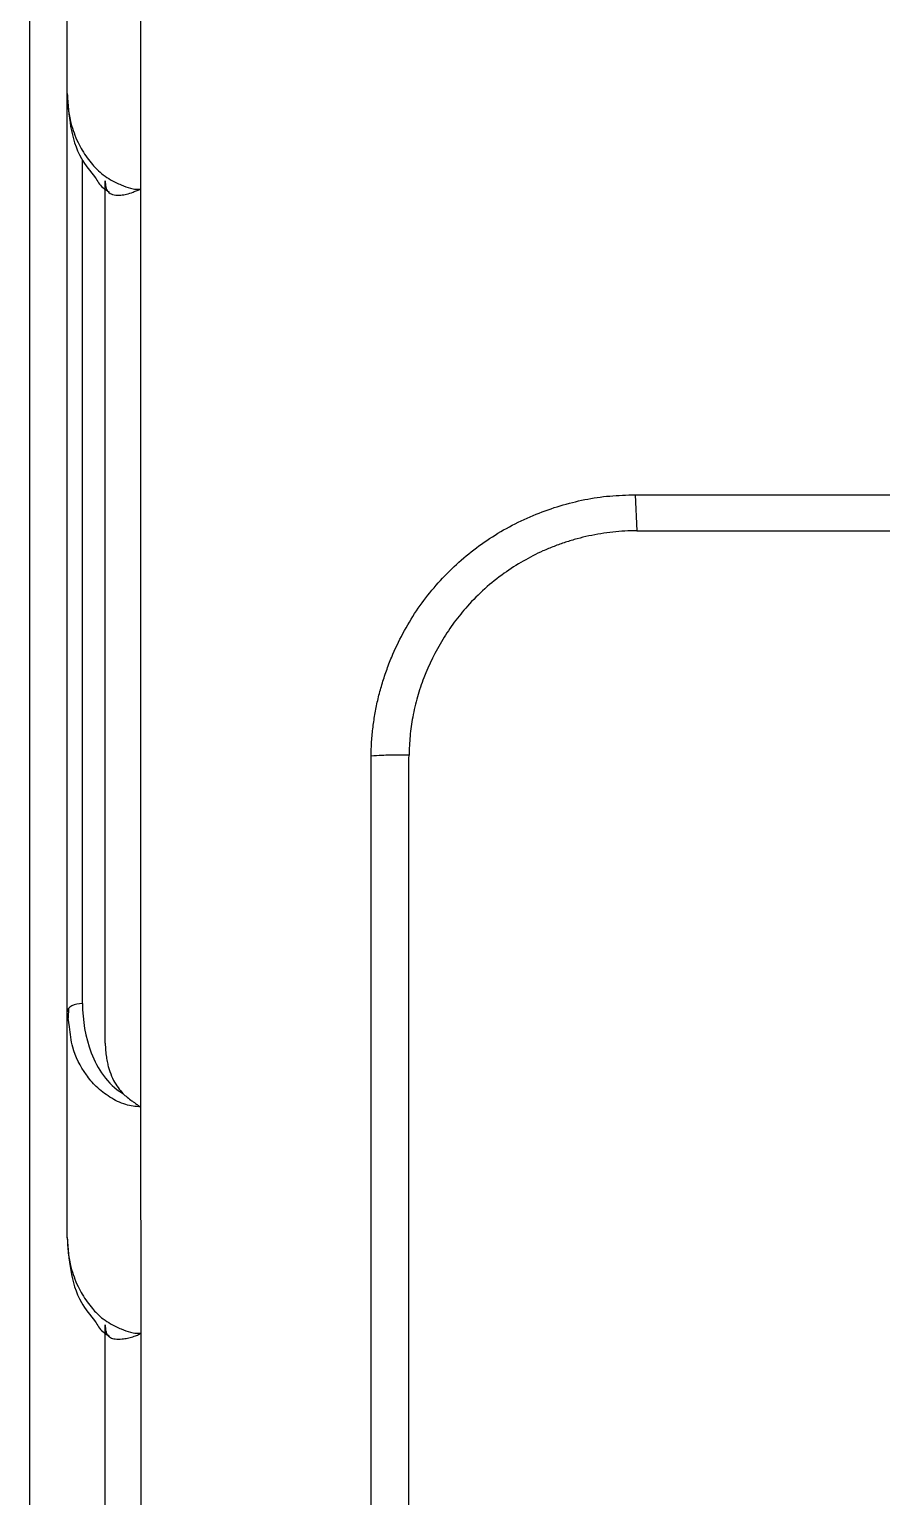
# Model space of a CAD drawing. Header units: millimetres. Extents: x 620 to 19791, y 2539 to 6969.
# Drawn here: x 4538.87 to 4550.1, y 3604.22 to 3623.56 of the extents above; entities that cross this region are included whole.
import ezdxf

# ---------------------------------------------------------------- set-up
doc = ezdxf.new("R2010")
doc.units = ezdxf.units.MM

msp = doc.modelspace()

# ---------------------------------------------------------------- linework, layer by layer
at = {"color": 7, "linetype": 'Continuous', "lineweight": 25}
for p, q in [((4538.87435, 3642.95281), (4538.87435, 3585.90191)), ((4539.37435, 3622.71206), (4539.37435, 3625.68991)), ((4540.33982, 3624.43536), (4540.33992, 3621.45621)), ((4539.37435, 3610.61452), (4539.37435, 3622.71206)), ((4539.87435, 3610.20083), (4539.87435, 3621.563)), ((4540.33992, 3621.45621), (4540.33983, 3609.35997)), ((4546.85192, 3617.42712), (4557.84592, 3617.42718)), ((4546.85193, 3617.42716), (4546.87456, 3616.95283)), ((4546.87455, 3616.95284), (4557.87415, 3616.95284)), ((4543.37497, 3579.95318), (4543.37492, 3613.9837)), ((4543.87436, 3613.95281), (4543.87444, 3613.9945)), ((4543.8744, 3579.9526), (4543.87436, 3613.95281)), ((4539.40481, 3610.41457), (4539.37435, 3610.61452)), ((4539.37435, 3607.63667), (4539.37435, 3610.61452)), ((4539.38825, 3610.66379), (4539.387, 3610.53151)), ((4540.33983, 3609.35997), (4540.34057, 3606.38087)), ((4539.87435, 3591.40313), (4539.87435, 3606.48761)), ((4540.34057, 3606.38087), (4540.34685, 3591.24476))]:
    msp.add_line(p, q, dxfattribs=at)
at = {"color": 8, "linetype": 'Continuous', "lineweight": 25}
msp.add_line((4539.57435, 3610.72198), (4539.57435, 3621.84011), dxfattribs=at)
at = {"color": 7, "linetype": 'Continuous', "lineweight": 25, "flags": 128}
msp.add_lwpolyline([(4539.57435, 3610.72198), (4539.53534, 3610.71992), (4539.49781, 3610.7138), (4539.46324, 3610.70387), (4539.43293, 3610.69051), (4539.40806, 3610.67423), (4539.38958, 3610.65565), (4539.3782, 3610.63549), (4539.37435, 3610.61452)], dxfattribs=at)
at = {"color": 7, "linetype": 'Continuous', "lineweight": 25}
for points, knots in [([(4539.37435, 3622.71206), (4539.37496, 3622.67788), (4539.37617, 3622.61054), (4539.38587, 3622.51192), (4539.40093, 3622.41698), (4539.43444, 3622.26805), (4539.50127, 3622.08067), (4539.60691, 3621.90154), (4539.6987, 3621.78575), (4539.76823, 3621.70846), (4539.84696, 3621.63931), (4539.95244, 3621.57161), (4540.07285, 3621.51157), (4540.18701, 3621.47044), (4540.2748, 3621.45168), (4540.3195, 3621.45479), (4540.33993, 3621.45621)], [0, 0, 0, 0, 0.0637318, 0.12559206, 0.18558629, 0.24372054, 0.41036385, 0.5508134, 0.61430805, 0.66567608, 0.7257356, 0.78762518, 0.86818759, 0.9343243, 0.96997294, 1, 1, 1, 1]), ([(4539.37437, 3622.71348), (4539.38377, 3622.56905), (4539.40268, 3622.27866), (4539.51322, 3621.89151), (4539.67699, 3621.69071), (4539.74272, 3621.61012)], [0, 0, 0, 0, 0.37198052, 0.74795166, 1, 1, 1, 1]), ([(4539.74272, 3621.61012), (4539.77083, 3621.56117), (4539.81603, 3621.48245), (4539.89916, 3621.43383), (4539.93059, 3621.41544)], [0, 0, 0, 0, 0.62182971, 1, 1, 1, 1]), ([(4539.87435, 3621.56299), (4539.87458, 3621.54852), (4539.87502, 3621.51967), (4539.88016, 3621.48263), (4539.8949, 3621.43662), (4539.93143, 3621.39459), (4540.00016, 3621.37553), (4540.07806, 3621.37374), (4540.15675, 3621.385), (4540.22952, 3621.41105), (4540.29213, 3621.4364), (4540.32524, 3621.45012), (4540.33993, 3621.45621)], [0, 0, 0, 0, 0.07145623, 0.14248781, 0.21227867, 0.375092, 0.52961398, 0.64078994, 0.74835165, 0.86827576, 0.9415756, 1, 1, 1, 1]), ([(4543.37493, 3613.9837), (4543.37672, 3614.04773), (4543.38029, 3614.17538), (4543.39886, 3614.36572), (4543.42713, 3614.55417), (4543.46602, 3614.7407), (4543.51528, 3614.92532), (4543.57498, 3615.10803), (4543.70485, 3615.44273), (4543.95173, 3615.90705), (4544.39087, 3616.43782), (4544.92607, 3616.87153), (4545.43505, 3617.13557), (4545.86311, 3617.2874), (4546.18784, 3617.36759), (4546.51806, 3617.41778), (4546.74037, 3617.424), (4546.85192, 3617.42712)], [0, 0, 0, 0, 0.03541626, 0.07061066, 0.10569043, 0.14076386, 0.17593932, 0.21132422, 0.24702408, 0.37449341, 0.50016414, 0.62573197, 0.75326949, 0.81546107, 0.87692753, 0.93824657, 1, 1, 1, 1]), ([(4546.87455, 3616.95269), (4546.82152, 3616.95184), (4546.71546, 3616.95015), (4546.55682, 3616.93666), (4546.39905, 3616.91538), (4546.24256, 3616.88566), (4546.08775, 3616.8479), (4545.93501, 3616.80223), (4545.78482, 3616.74869), (4545.59683, 3616.67128), (4545.37464, 3616.55643), (4545.02689, 3616.33333), (4544.71952, 3616.06023), (4544.46786, 3615.75042), (4544.26242, 3615.44144), (4544.09782, 3615.11077), (4543.98113, 3614.76236), (4543.92146, 3614.50588), (4543.88366, 3614.24799), (4543.87751, 3614.07897), (4543.87444, 3613.9945)], [0, 0, 0, 0, 0.03411056, 0.06822318, 0.1023459, 0.13648239, 0.17063279, 0.20479456, 0.23896324, 0.27313335, 0.33544871, 0.39954768, 0.5386308, 0.5971526, 0.65574038, 0.77683652, 0.83290175, 0.89145151, 0.94574883, 1, 1, 1, 1]), ([(4543.87444, 3613.99449), (4543.83122, 3613.99455), (4543.74711, 3613.99465), (4543.62838, 3613.99553), (4543.50506, 3613.9922), (4543.42272, 3613.98682), (4543.37497, 3613.9837)], [0, 0, 0, 0, 0.25951331, 0.50503064, 0.71294988, 1, 1, 1, 1]), ([(4539.57435, 3610.72198), (4539.57435, 3610.50152), (4539.60958, 3610.2802), (4539.73008, 3609.96769), (4539.7818, 3609.86671), (4539.91681, 3609.68235), (4540.00078, 3609.59802), (4540.10513, 3609.53948)], [0, 0, 0, 0, 0.5, 0.5, 0.75, 0.75, 1, 1, 1, 1]), ([(4539.87435, 3610.20084), (4539.87509, 3610.16826), (4539.87649, 3610.10676), (4539.88697, 3610.02049), (4539.90095, 3609.94558), (4539.917, 3609.88203), (4539.94148, 3609.80375), (4539.97943, 3609.7143), (4540.03585, 3609.61709), (4540.08329, 3609.56395), (4540.10513, 3609.53948)], [0, 0, 0, 0, 0.139362576, 0.26303863, 0.371034727, 0.463361663, 0.540037783, 0.716389977, 0.869402617, 1, 1, 1, 1]), ([(4540.10513, 3609.53948), (4540.12378, 3609.52179), (4540.16089, 3609.48662), (4540.21476, 3609.44778), (4540.25756, 3609.41891), (4540.28797, 3609.39601), (4540.31383, 3609.37524), (4540.33254, 3609.36425), (4540.33983, 3609.35997)], [0, 0, 0, 0, 0.27218344, 0.54149829, 0.67521713, 0.78809501, 0.91747707, 1, 1, 1, 1]), ([(4539.37435, 3607.63667), (4539.37496, 3607.60249), (4539.37617, 3607.53513), (4539.38588, 3607.43649), (4539.40094, 3607.34154), (4539.43446, 3607.1926), (4539.50129, 3607.00524), (4539.60692, 3606.82613), (4539.69872, 3606.71034), (4539.76827, 3606.63305), (4539.84702, 3606.56388), (4539.95253, 3606.49615), (4540.07301, 3606.43608), (4540.18735, 3606.39501), (4540.2753, 3606.3763), (4540.32011, 3606.37944), (4540.34057, 3606.38087)], [0, 0, 0, 0, 0.06372823, 0.12558242, 0.18556807, 0.24369125, 0.41026257, 0.5506592, 0.61412368, 0.66549914, 0.72555947, 0.78742659, 0.86801046, 0.9341873, 0.96993547, 1, 1, 1, 1]), ([(4539.37437, 3607.63809), (4539.38378, 3607.49363), (4539.4027, 3607.20315), (4539.51326, 3606.81597), (4539.67708, 3606.61523), (4539.74279, 3606.53471)], [0, 0, 0, 0, 0.37207153, 0.74813673, 1, 1, 1, 1]), ([(4539.74279, 3606.53471), (4539.77097, 3606.48565), (4539.81621, 3606.40687), (4539.89942, 3606.35824), (4539.93081, 3606.3399)], [0, 0, 0, 0, 0.62275603, 1, 1, 1, 1]), ([(4539.87435, 3606.48761), (4539.87465, 3606.47275), (4539.87531, 3606.44018), (4539.88293, 3606.39484), (4539.90167, 3606.35177), (4539.9395, 3606.31765), (4540.00316, 3606.29888), (4540.08296, 3606.29963), (4540.16438, 3606.31288), (4540.22503, 3606.32854), (4540.26957, 3606.34318), (4540.29826, 3606.35415), (4540.32214, 3606.36508), (4540.33503, 3606.37612), (4540.34057, 3606.38087)], [0, 0, 0, 0, 0.073218787, 0.160474885, 0.263152834, 0.381937912, 0.515950419, 0.662276512, 0.762142815, 0.859137585, 0.904189893, 0.938058988, 0.973335134, 1, 1, 1, 1])]:
    msp.add_open_spline(points, degree=3, knots=knots, dxfattribs=at)
at = {"color": 8, "linetype": 'Continuous', "lineweight": 25}
msp.add_open_spline([(4540.33983, 3609.35997), (4540.27336, 3609.3669), (4540.12608, 3609.38226), (4539.9265, 3609.48822), (4539.75197, 3609.62097), (4539.5739, 3609.84036), (4539.43504, 3610.1038), (4539.41358, 3610.32446), (4539.40481, 3610.41457)], degree=3, knots=[0, 0, 0, 0, 0.11225043, 0.2486878, 0.39254728, 0.52554171, 0.80624805, 1, 1, 1, 1], dxfattribs=at)

doc.saveas('drawing.dxf')
